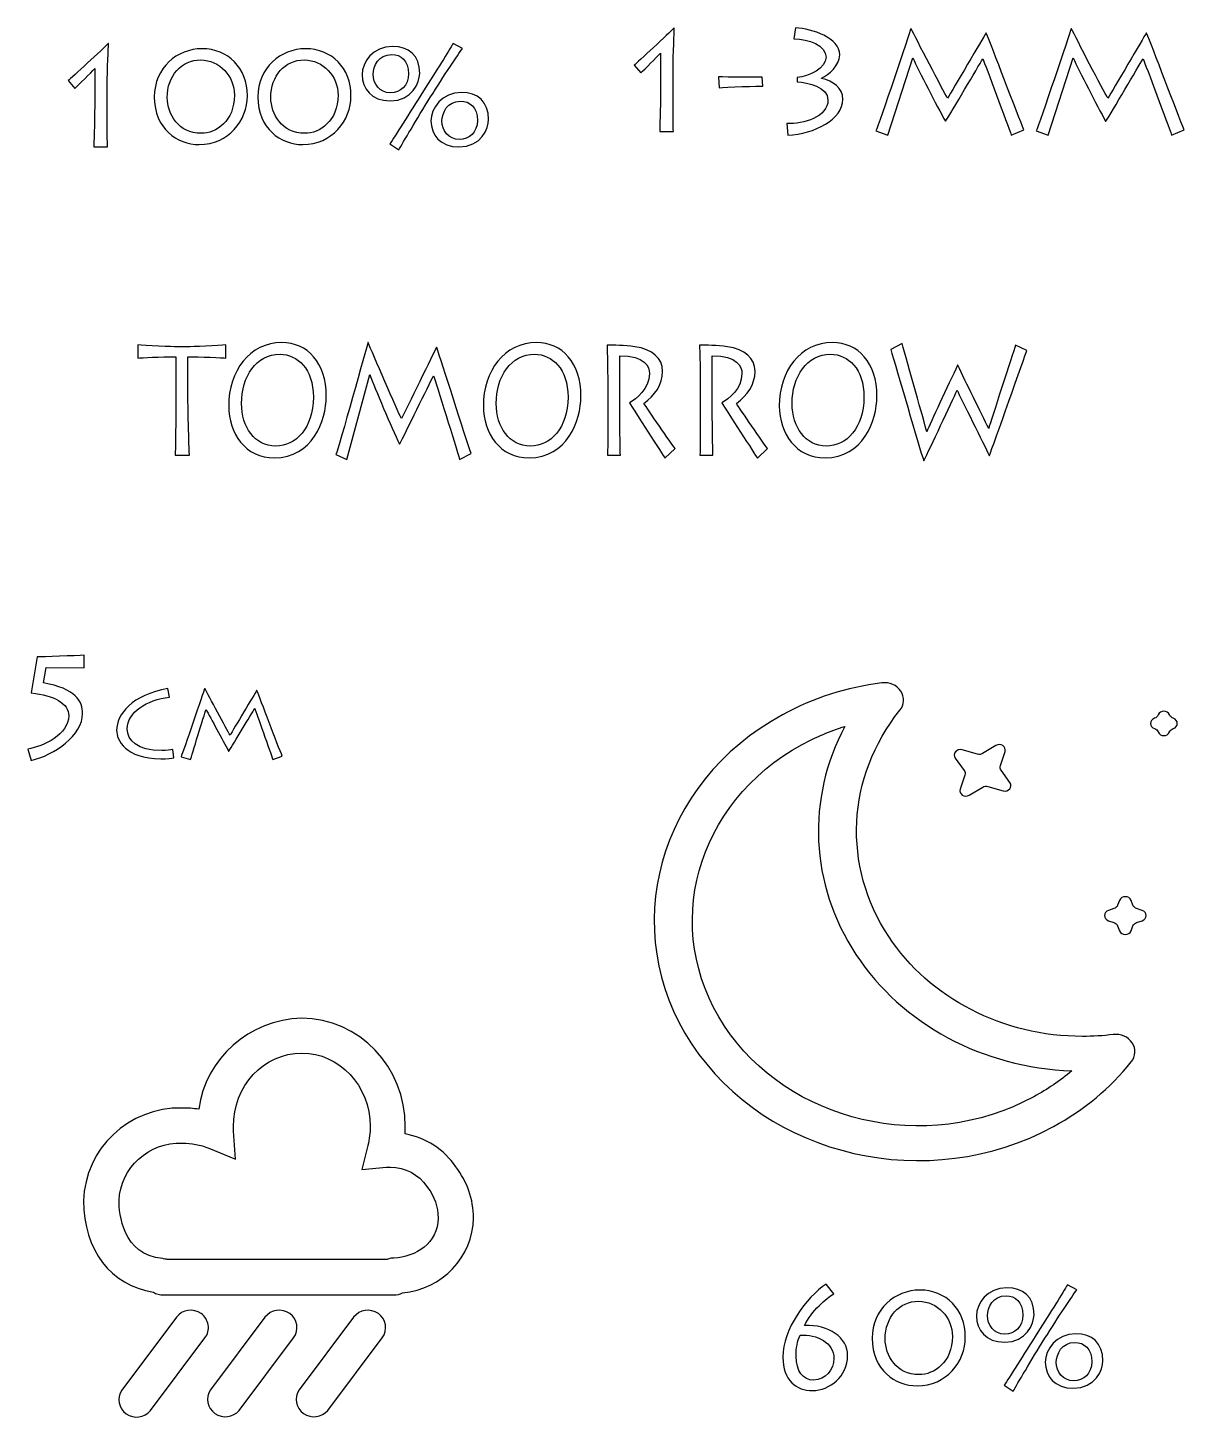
# Model space of a CAD drawing. Extents: x 40 to 368, y 40 to 392.
# Drawn here: x 243.1 to 365.6, y 244.2 to 391.7 of the extents above; entities that cross this region are included whole.
import ezdxf

# ---------------------------------------------------------------- set-up
doc = ezdxf.new("R2010")
doc.units = 0
doc.layers.add('Layer_1', color=7, linetype='CONTINUOUS')

msp = doc.modelspace()

# ---------------------------------------------------------------- linework, layer by layer
at = {"layer": 'Layer_1', "color": 7}
for points in [[(311.598636, 391.621466), (311.552055, 391.621466)], [(324.434023, 391.651905), (324.247697, 390.480014)], [(336.685445, 391.560589), (336.654383, 391.560589)], [(344.650886, 391.088789), (344.619823, 391.088789)], [(353.668284, 391.560589), (353.637247, 391.560589)], [(361.633725, 391.088789), (361.602688, 391.088789)], [(251.636042, 389.98304), (251.58946, 389.98304)], [(289.13563, 389.465583), (288.157418, 389.998259)], [(310.139065, 388.973297), (310.139065, 385.031483)], [(334.232143, 380.267823), (336.871771, 388.471058)], [(351.215008, 380.267823), (353.854611, 388.471058)], [(250.176488, 387.334872), (250.176488, 383.393058)], [(307.344173, 387.694871), (308.042896, 386.873026)], [(311.47441, 384.696657), (311.47441, 387.040439)], [(316.272788, 386.446883), (316.350433, 385.305431)], [(320.962004, 385.457625), (320.915422, 386.416445)], [(324.604805, 386.386006), (324.604805, 385.929425)], [(247.381597, 386.056445), (248.08032, 385.2346)], [(251.511826, 383.05823), (251.511826, 385.402014)], [(327.197852, 386.29469), (327.197852, 386.325129)], [(310.045902, 380.663526), (311.505473, 380.663526)], [(323.517912, 381.515811), (323.611075, 380.283042)], [(332.958923, 380.739623), (334.232143, 380.267823)], [(340.318804, 381.744101), (340.349867, 381.744101)], [(347.306033, 380.267823), (348.641378, 380.830939)], [(349.941762, 380.739623), (351.215008, 380.267823)], [(357.301643, 381.744101), (357.332706, 381.744101)], [(364.288872, 380.267823), (365.624218, 380.830939)], [(250.083325, 379.025101), (251.542879, 379.025101)], [(281.449678, 379.344707), (282.396828, 378.705494)], [(254.764434, 358.053338), (254.764434, 356.635978)], [(260.078892, 357.85324), (258.845938, 357.85324)], [(264.061192, 356.635978), (264.061192, 358.053338)], [(279.14783, 358.286785), (279.119486, 358.286785)], [(286.418008, 357.769866), (286.389667, 357.769866)], [(305.816889, 351.450109), (305.816889, 356.902775)], [(315.61542, 351.450109), (315.61542, 356.902775)], [(335.757222, 358.186736), (334.524265, 357.569768)], [(348.951243, 357.43637), (347.760807, 358.019988)], [(258.775078, 356.786052), (258.775078, 354.301503)], [(260.050548, 354.034706), (260.050548, 356.786052)], [(341.638552, 355.885611), (341.610211, 355.885611)], [(276.908672, 345.914068), (279.317893, 354.901797)], [(304.541418, 353.751234), (304.541418, 352.383899)], [(314.339949, 353.751234), (314.339949, 352.383899)], [(282.464052, 347.531526), (282.492396, 347.531526)], [(310.606988, 346.047467), (311.684051, 347.064631)], [(320.405518, 346.047467), (321.482582, 347.064631)], [(258.690047, 346.347614), (260.220611, 346.347614)], [(275.746577, 346.430988), (276.908672, 345.914068)], [(288.841402, 345.914068), (290.060182, 346.531037)], [(304.513077, 346.347614), (305.887747, 346.347614)], [(314.311608, 346.347614), (315.686278, 346.347614)], [(338.024722, 345.763995), (338.053063, 345.763995)], [(344.954772, 346.330939), (344.983113, 346.330939)], [(244.087664, 324.974024), (243.451059, 321.153964)], [(245.034831, 323.863009), (249.056368, 323.832572), (249.071887, 325.156657)], [(244.739815, 322.219318), (245.034831, 323.863009)], [(258.10312, 320.711279), (257.932996, 321.6165)], [(261.868819, 321.604589), (261.820212, 321.604589)], [(267.373539, 321.402106), (267.337084, 321.402106)], [(345.672173, 315.594773), (344.256137, 314.742984)], [(243.093933, 315.203192), (243.435533, 314.016082)], [(258.577037, 314.267534), (258.467671, 315.160844)], [(259.329113, 314.398553), (260.325552, 314.088872)], [(264.372069, 314.994093), (264.396373, 314.994093)], [(269.050474, 314.088872), (270.059065, 314.458107)], [(341.364807, 314.237055), (342.301002, 312.948687)], [(343.713449, 314.67126), (342.089516, 315.120798)], [(346.149295, 313.457782), (346.643488, 314.935403)], [(347.164321, 311.675654), (346.228127, 312.964022)], [(342.379834, 312.454927), (341.885749, 310.977306)], [(342.857065, 310.317936), (344.2731, 311.169725)], [(344.815788, 311.241449), (346.439831, 310.79191)], [(358.187714, 298.301777), (357.612515, 298.113315)], [(358.782595, 299.177903), (358.575458, 298.654562)], [(360.201675, 298.654562), (359.994537, 299.177903)], [(361.164618, 298.113315), (360.589418, 298.301777)], [(357.612515, 297.01064), (358.187714, 296.822178)], [(358.575458, 296.469393), (358.782595, 295.946052)], [(359.994537, 295.946052), (360.201675, 296.469393)], [(360.589418, 296.822178), (361.164618, 297.01064)], [(262.281089, 272.897142), (265.098074, 271.728259), (264.872715, 274.710291)], [(279.117272, 273.200867), (278.469365, 270.651414), (281.107942, 270.881509)], [(285.36159, 268.865876), (285.45549, 268.737023)], [(281.154892, 261.116274), (257.867811, 261.116274)], [(281.868528, 261.254331), (281.577439, 261.254331)], [(328.488486, 257.460763), (327.681071, 258.510899)], [(354.233512, 257.902125), (353.2553, 258.434801)], [(257.454654, 257.351918), (281.868528, 257.351918)], [(258.834976, 254.986541), (253.050766, 247.255346)], [(268.224928, 254.986541), (262.450108, 247.282958)], [(277.61488, 254.986541), (271.84006, 247.282958)], [(256.083721, 245.092453), (261.858541, 252.796036)], [(265.483062, 245.120064), (271.257883, 252.823647)], [(274.873014, 245.120064), (280.647834, 252.823647)], [(346.547561, 247.781249), (347.49472, 247.142036)]]:
    msp.add_lwpolyline(points, dxfattribs=at)
for points in [[(281.480741, 383.910515)], [(281.511779, 384.762801)], [(261.46523, 380.470938)], [(272.443429, 380.470938)], [(261.247851, 379.283828)], [(272.226048, 379.283828)], [(288.778496, 379.025101)], [(288.809559, 379.816507)], [(269.350628, 347.314753)], [(296.338109, 347.314753)], [(327.698947, 347.314753)], [(269.223081, 346.080816)], [(296.210563, 346.080816)], [(327.5714, 346.080816)], [(364.467612, 318.475719)], [(347.164321, 311.675654)], [(361.164618, 298.113315)], [(360.120342, 284.077992)], [(349.700093, 278.362499)], [(288.441494, 270.936732)], [(281.868528, 261.254331)], [(261.454773, 255.382304)], [(270.844725, 255.382304)], [(280.234676, 255.382304)], [(346.578616, 252.347057)], [(346.609671, 253.199343)], [(328.504012, 250.627269)], [(337.541314, 248.90748)], [(353.907441, 248.253049)], [(337.323933, 247.72037)], [(353.876389, 247.461643)]]:
    msp.add_lwpolyline(points, close=True, dxfattribs=at)
for points in [[(311.552055, 391.621466), (311.101758, 391.119227), (307.639207, 387.9536), (307.344173, 387.694871)], [(311.47441, 387.040439), (311.47441, 389.095052), (311.598636, 391.119227), (311.598636, 391.621466)], [(329.123239, 388.775446), (329.123239, 390.58655), (326.235159, 391.560589), (324.434023, 391.651905)], [(336.654383, 391.560589), (336.576764, 391.195324), (333.253931, 381.378836), (332.958923, 380.739623)], [(340.551712, 384.209637), (340.085897, 384.970605), (337.166779, 390.601769), (336.685445, 391.560589)], [(344.619823, 391.088789), (344.324815, 390.616988), (341.095171, 385.061922), (340.551712, 384.209637)], [(348.641378, 380.830939), (347.973693, 382.428972), (345.194346, 389.840801), (344.650886, 391.088789)], [(353.637247, 391.560589), (353.559603, 391.195324), (350.236796, 381.378836), (349.941762, 380.739623)], [(357.534551, 384.209637), (357.068736, 384.970605), (354.149644, 390.601769), (353.668284, 391.560589)], [(361.602688, 391.088789), (361.307654, 390.616988), (358.078011, 385.061922), (357.534551, 384.209637)], [(365.624218, 380.830939), (364.956557, 382.428972), (362.177185, 389.840801), (361.633725, 391.088789)], [(251.58946, 389.98304), (251.139174, 389.480801), (247.676612, 386.315175), (247.381597, 386.056445)], [(251.511826, 385.402014), (251.511826, 387.456627), (251.636042, 389.480801), (251.636042, 389.98304)], [(261.542866, 389.435143), (258.918775, 389.435143), (256.496535, 387.410969), (256.496535, 384.336657)], [(266.35629, 384.458412), (266.35629, 387.410969), (264.306703, 389.435143), (261.542866, 389.435143)], [(272.521066, 389.435143), (269.896972, 389.435143), (267.474732, 387.410969), (267.474732, 384.336657)], [(277.334489, 384.458412), (277.334489, 387.410969), (275.284902, 389.435143), (272.521066, 389.435143)], [(281.744686, 389.678652), (279.648518, 389.678652), (278.515037, 388.004524), (278.515037, 386.68044)], [(284.617222, 386.817414), (284.617222, 388.735054), (283.452684, 389.678652), (281.744686, 389.678652)], [(288.157418, 389.998259), (287.707121, 389.191634), (286.371801, 387.106581), (285.005393, 384.960651)], [(285.766241, 384.321438), (287.179206, 386.573903), (288.669815, 388.780712), (289.13563, 389.465583)], [(324.247697, 390.480014), (325.846988, 390.464796), (327.679186, 389.795143), (327.679186, 388.531936)], [(257.862926, 384.260562), (257.862926, 386.573903), (259.369061, 388.248033), (261.403122, 388.248033)], [(261.403122, 388.248033), (263.421654, 388.248033), (264.989899, 386.513026), (264.989899, 384.519289)], [(268.841125, 384.260562), (268.841125, 386.573903), (270.347261, 388.248033), (272.381321, 388.248033)], [(272.381321, 388.248033), (274.399853, 388.248033), (275.968099, 386.513026), (275.968099, 384.519289)], [(279.67958, 386.726098), (279.67958, 387.593602), (280.254077, 388.82637), (281.651523, 388.82637)], [(281.651523, 388.82637), (282.614216, 388.82637), (283.437165, 388.187157), (283.437165, 386.786975)], [(308.042896, 386.873026), (308.493193, 387.329606), (309.688794, 388.455839), (310.139065, 388.973297)], [(327.679186, 388.531936), (327.679186, 387.344826), (325.862507, 386.507761), (324.604805, 386.386006)], [(327.197852, 386.325129), (327.989738, 386.659954), (329.123239, 387.694871), (329.123239, 388.775446)], [(336.871771, 388.471058), (337.49285, 387.086097), (339.418237, 383.387792), (340.318804, 381.744101)], [(340.349867, 381.744101), (340.986464, 382.733359), (343.734774, 387.497019), (344.293753, 388.349304)], [(344.293753, 388.349304), (344.542204, 387.786187), (346.917862, 381.409275), (347.306033, 380.267823)], [(353.854611, 388.471058), (354.475714, 387.086097), (356.401076, 383.387792), (357.301643, 381.744101)], [(357.332706, 381.744101), (357.969329, 382.733359), (360.717639, 387.497019), (361.276617, 388.349304)], [(361.276617, 388.349304), (361.525043, 387.786187), (363.900701, 381.409275), (364.288872, 380.267823)], [(248.08032, 385.2346), (248.530609, 385.691181), (249.726199, 386.817414), (250.176488, 387.334872)], [(278.515037, 386.68044), (278.515037, 385.219381), (279.493254, 383.910515), (281.480741, 383.910515)], [(281.511779, 384.762801), (280.393822, 384.762801), (279.67958, 385.72162), (279.67958, 386.726098)], [(281.480741, 383.910515), (283.825336, 383.910515), (284.617222, 385.858594), (284.617222, 386.817414)], [(283.437165, 386.786975), (283.437165, 385.523767), (282.567635, 384.762801), (281.511779, 384.762801)], [(320.915422, 386.416445), (320.635933, 386.401226), (317.064674, 386.431663), (316.272788, 386.446883)], [(285.005393, 384.960651), (283.483747, 382.571213), (281.993138, 380.105674), (281.449678, 379.344707)], [(310.139065, 385.031483), (310.139065, 382.976869), (310.045902, 381.05923), (310.045902, 380.663526)], [(316.350433, 385.305431), (316.940448, 385.351089), (320.713552, 385.503283), (320.962004, 385.457625)], [(324.604805, 385.929425), (325.769344, 385.883767), (327.881056, 385.366309), (327.881056, 383.996566)], [(329.464828, 384.072663), (329.464828, 385.290212), (328.408972, 385.990303), (327.197852, 386.29469)], [(256.496535, 384.336657), (256.496535, 380.957959), (258.903246, 379.283828), (261.247851, 379.283828)], [(261.46523, 380.470938), (259.074045, 380.470938), (257.862926, 382.479896), (257.862926, 384.260562)], [(261.247851, 379.283828), (264.368813, 379.283828), (266.35629, 381.810244), (266.35629, 384.458412)], [(264.989899, 384.519289), (264.989899, 381.764586), (263.033475, 380.470938), (261.46523, 380.470938)], [(267.474732, 384.336657), (267.474732, 380.957959), (269.881445, 379.283828), (272.226048, 379.283828)], [(272.443429, 380.470938), (270.052245, 380.470938), (268.841125, 382.479896), (268.841125, 384.260562)], [(272.226048, 379.283828), (275.34701, 379.283828), (277.334489, 381.810244), (277.334489, 384.458412)], [(275.968099, 384.519289), (275.968099, 381.764586), (274.011675, 380.470938), (272.443429, 380.470938)], [(282.396828, 378.705494), (282.862643, 379.512119), (284.275633, 381.947218), (285.766241, 384.321438)], [(289.042467, 384.793238), (286.946298, 384.793238), (285.812823, 383.11911), (285.812823, 381.795023)], [(286.977361, 381.779804), (286.977361, 382.647308), (287.551858, 383.880076), (288.949304, 383.880076)], [(288.949304, 383.880076), (289.911997, 383.880076), (290.73492, 383.240863), (290.73492, 381.825462)], [(291.915003, 381.931997), (291.915003, 383.849639), (290.750464, 384.793238), (289.042467, 384.793238)], [(311.505473, 380.663526), (311.458892, 381.135326), (311.47441, 382.505069), (311.47441, 384.696657)], [(327.881056, 383.996566), (327.881056, 382.23112), (325.28801, 381.394056), (323.517912, 381.515811)], [(323.611075, 380.283042), (326.452548, 380.359139), (329.464828, 382.00283), (329.464828, 384.072663)], [(250.176488, 383.393058), (250.176488, 381.338442), (250.083325, 379.420802), (250.083325, 379.025101)], [(251.542879, 379.025101), (251.496297, 379.4969), (251.511826, 380.866643), (251.511826, 383.05823)], [(288.778496, 379.025101), (291.123117, 379.025101), (291.915003, 380.973177), (291.915003, 381.931997)], [(285.812823, 381.795023), (285.812823, 380.333964), (286.791035, 379.025101), (288.778496, 379.025101)], [(288.809559, 379.816507), (287.691603, 379.816507), (286.977361, 380.775326), (286.977361, 381.779804)], [(290.73492, 381.825462), (290.73492, 380.562254), (289.865416, 379.816507), (288.809559, 379.816507)], [(258.845938, 357.85324), (258.690047, 357.85324), (255.33131, 357.919939), (254.764434, 358.053338)], [(264.061192, 358.053338), (263.437629, 357.919939), (260.348158, 357.85324), (260.078892, 357.85324)], [(270.016707, 358.286785), (266.601282, 358.286785), (264.376296, 355.285317), (264.376296, 351.583507)], [(265.736797, 351.83363), (265.736797, 354.685024), (267.281533, 357.052848), (269.818301, 357.052848)], [(269.818301, 357.052848), (271.674818, 357.052848), (273.3471, 355.50209), (273.3471, 352.517297)], [(274.721773, 352.600672), (274.721773, 356.202433), (272.695194, 358.286785), (270.016707, 358.286785)], [(279.119486, 358.286785), (279.048627, 357.88659), (276.015843, 347.13133), (275.746577, 346.430988)], [(282.67663, 350.232847), (282.251474, 351.066588), (279.587159, 357.236272), (279.14783, 358.286785)], [(286.389667, 357.769866), (286.120398, 357.252946), (283.172646, 351.166637), (282.67663, 350.232847)], [(290.060182, 346.531037), (289.450792, 348.281893), (286.914026, 356.402531), (286.418008, 357.769866)], [(297.004187, 358.286785), (293.588762, 358.286785), (291.363776, 355.285317), (291.363776, 351.583507)], [(292.724279, 351.83363), (292.724279, 354.685024), (294.269013, 357.052848), (296.805782, 357.052848)], [(296.805782, 357.052848), (298.6623, 357.052848), (300.33458, 355.50209), (300.33458, 352.517297)], [(301.709254, 352.600672), (301.709254, 356.202433), (299.682676, 358.286785), (297.004187, 358.286785)], [(307.418311, 357.85324), (306.327077, 358.003313), (305.136637, 358.019988), (304.470559, 358.019988)], [(304.470559, 358.019988), (304.513077, 357.703167), (304.541418, 354.251479), (304.541418, 353.751234)], [(305.816889, 356.902775), (308.495375, 356.869425), (308.963048, 355.752213), (308.963048, 355.001846)], [(310.351892, 355.235293), (310.351892, 356.652653), (309.289002, 357.586443), (307.418311, 357.85324)], [(317.216842, 357.85324), (316.125608, 358.003313), (314.935168, 358.019988), (314.26909, 358.019988)], [(314.26909, 358.019988), (314.311608, 357.703167), (314.339949, 354.251479), (314.339949, 353.751234)], [(315.61542, 356.902775), (318.293906, 356.869425), (318.761579, 355.752213), (318.761579, 355.001846)], [(320.150423, 355.235293), (320.150423, 356.652653), (319.087533, 357.586443), (317.216842, 357.85324)], [(328.365025, 358.286785), (324.949599, 358.286785), (322.724614, 355.285317), (322.724614, 351.583507)], [(324.085114, 351.83363), (324.085114, 354.685024), (325.629851, 357.052848), (328.166617, 357.052848)], [(328.166617, 357.052848), (330.023135, 357.052848), (331.695418, 355.50209), (331.695418, 352.517297)], [(333.070091, 352.600672), (333.070091, 356.202433), (331.04351, 358.286785), (328.365025, 358.286785)], [(334.524265, 357.569768), (335.105314, 355.668838), (337.585396, 347.097981), (338.024722, 345.763995)], [(338.350676, 348.848837), (338.123924, 349.749277), (336.224892, 356.269132), (335.757222, 358.186736)], [(347.760807, 358.019988), (347.477367, 357.086198), (345.139006, 350.016074), (344.912257, 349.199008)], [(344.983113, 346.330939), (345.365754, 347.281404), (348.79535, 357.002824), (348.951243, 357.43637)], [(254.764434, 356.635978), (255.132903, 356.702677), (257.145311, 356.786052), (258.775078, 356.786052)], [(260.050548, 356.786052), (261.240987, 356.786052), (263.862786, 356.702677), (264.061192, 356.635978)], [(341.610211, 355.885611), (340.632349, 353.784584), (338.704974, 349.765952), (338.350676, 348.848837)], [(344.912257, 349.199008), (344.132804, 350.783116), (342.474694, 354.134755), (341.638552, 355.885611)], [(258.775078, 354.301503), (258.775078, 351.650207), (258.760908, 346.781159), (258.690047, 346.347614)], [(260.220611, 346.347614), (260.192267, 346.68111), (260.050548, 350.649718), (260.050548, 354.034706)], [(279.317893, 354.901797), (279.884768, 353.384388), (281.642082, 349.332406), (282.464052, 347.531526)], [(282.492396, 347.531526), (283.073443, 348.615389), (285.581867, 353.834608), (286.092055, 354.768398)], [(286.092055, 354.768398), (286.318806, 354.15143), (288.487104, 347.16468), (288.841402, 345.914068)], [(308.963048, 355.001846), (308.963048, 353.367713), (307.54586, 352.350549), (306.837265, 351.900329)], [(308.382002, 351.850305), (309.544094, 352.717395), (310.351892, 353.817934), (310.351892, 355.235293)], [(318.761579, 355.001846), (318.761579, 353.367713), (317.344391, 352.350549), (316.635796, 351.900329)], [(318.180533, 351.850305), (319.342625, 352.717395), (320.150423, 353.817934), (320.150423, 355.235293)], [(269.223081, 346.080816), (273.247897, 346.080816), (274.721773, 349.999399), (274.721773, 352.600672)], [(273.3471, 352.517297), (273.3471, 349.232358), (271.476411, 347.314753), (269.350628, 347.314753)], [(296.210563, 346.080816), (300.235378, 346.080816), (301.709254, 349.999399), (301.709254, 352.600672)], [(300.33458, 352.517297), (300.33458, 349.232358), (298.463892, 347.314753), (296.338109, 347.314753)], [(327.5714, 346.080816), (331.596216, 346.080816), (333.070091, 349.999399), (333.070091, 352.600672)], [(331.695418, 352.517297), (331.695418, 349.232358), (329.82473, 347.314753), (327.698947, 347.314753)], [(338.053063, 345.763995), (338.634112, 346.997931), (341.000815, 352.000378), (341.567691, 353.234315)], [(341.567691, 353.234315), (341.936162, 352.400574), (344.444584, 347.498176), (344.954772, 346.330939)], [(264.376296, 351.583507), (264.376296, 348.648739), (266.13361, 346.080816), (269.223081, 346.080816)], [(269.350628, 347.314753), (267.125642, 347.314753), (265.736797, 349.349081), (265.736797, 351.83363)], [(291.363776, 351.583507), (291.363776, 348.648739), (293.121091, 346.080816), (296.210563, 346.080816)], [(296.338109, 347.314753), (294.113123, 347.314753), (292.724279, 349.349081), (292.724279, 351.83363)], [(304.541418, 352.383899), (304.541418, 352.033728), (304.569759, 346.747809), (304.513077, 346.347614)], [(305.887747, 346.347614), (305.859406, 346.597736), (305.816889, 350.816466), (305.816889, 351.450109)], [(306.837265, 351.900329), (307.262421, 351.199986), (310.451097, 346.280914), (310.606988, 346.047467)], [(311.684051, 347.064631), (311.287236, 347.564875), (308.736297, 351.283361), (308.382002, 351.850305)], [(314.339949, 352.383899), (314.339949, 352.033728), (314.36829, 346.747809), (314.311608, 346.347614)], [(315.686278, 346.347614), (315.657937, 346.597736), (315.61542, 350.816466), (315.61542, 351.450109)], [(316.635796, 351.900329), (317.060952, 351.199986), (320.249628, 346.280914), (320.405518, 346.047467)], [(321.482582, 347.064631), (321.085767, 347.564875), (318.534827, 351.283361), (318.180533, 351.850305)], [(322.724614, 351.583507), (322.724614, 348.648739), (324.481929, 346.080816), (327.5714, 346.080816)], [(327.698947, 347.314753), (325.473961, 347.314753), (324.085114, 349.349081), (324.085114, 351.83363)], [(249.071887, 325.156657), (248.264472, 325.095778), (244.553479, 324.989243), (244.087664, 324.974024)], [(248.901097, 318.977595), (248.901097, 320.225584), (248.155793, 321.656203), (244.739815, 322.219318)], [(257.932996, 321.6165), (254.153817, 320.961406), (252.501186, 318.900837), (252.501186, 317.185681)], [(261.820212, 321.604589), (261.759453, 321.354462), (259.511388, 314.827342), (259.329113, 314.398553)], [(264.51789, 316.685427), (264.189794, 317.269057), (262.196915, 320.961406), (261.868819, 321.604589)], [(333.586019, 322.225964), (329.856463, 321.757727), (326.315451, 320.621712), (323.061278, 318.849279)], [(335.597587, 321.348255), (335.181138, 321.981408), (334.389015, 322.326972), (333.586019, 322.225964)], [(243.451059, 321.153964), (245.904354, 320.925674), (247.426015, 320.05817), (247.426015, 318.734086)], [(253.631294, 317.352432), (253.631294, 319.115231), (255.697083, 320.42542), (258.10312, 320.711279)], [(267.337084, 321.402106), (267.142657, 321.092425), (264.870289, 317.257146), (264.51789, 316.685427)], [(270.059065, 314.458107), (269.609452, 315.530079), (267.701635, 320.58026), (267.373539, 321.402106)], [(335.497661, 319.320385), (335.974784, 319.916933), (336.014145, 320.715201), (335.597587, 321.348255)], [(247.426015, 318.734086), (247.426015, 316.755567), (244.786397, 315.50758), (243.093933, 315.203192)], [(243.435533, 314.016082), (245.904354, 314.533542), (248.901097, 316.69469), (248.901097, 318.977595)], [(260.325552, 314.088872), (260.434918, 314.481929), (261.783757, 318.781729), (261.978184, 319.413001)], [(261.978184, 319.413001), (262.464252, 318.49587), (263.752332, 316.12562), (264.372069, 314.994093)], [(264.396373, 314.994093), (264.870289, 315.732563), (266.790258, 318.936569), (267.142657, 319.496377)], [(267.142657, 319.496377), (267.288477, 319.103321), (268.795288, 314.851163), (269.050474, 314.088872)], [(323.061278, 318.849279), (309.836033, 311.645975), (305.517686, 295.99621), (313.434891, 283.963431)], [(334.313663, 295.335356), (329.378471, 302.836044), (329.843198, 312.250735), (335.497661, 319.320385)], [(362.867927, 318.828504), (362.802904, 318.66428), (362.660681, 318.53478), (362.480183, 318.475719)], [(364.079869, 318.828504), (363.87545, 319.345216), (363.072454, 319.345216), (362.867927, 318.828504)], [(364.467612, 318.475719), (364.286898, 318.534879), (364.144783, 318.66428), (364.079869, 318.828504)], [(252.501186, 317.185681), (252.501186, 316.208995), (253.424715, 314.184158), (257.191743, 314.184158)], [(257.301108, 315.041736), (254.664189, 315.041736), (253.631294, 316.161352), (253.631294, 317.352432)], [(325.138847, 315.691823), (326.587393, 316.48089), (328.101941, 317.122453), (329.67042, 317.612751)], [(329.67042, 317.612751), (325.595418, 309.980683), (325.935863, 300.903641), (330.84311, 293.445295)], [(362.480183, 318.475719), (361.912377, 318.28973), (361.912377, 317.559131), (362.480183, 317.373043)], [(362.480183, 317.373043), (362.660681, 317.313883), (362.803013, 317.184482), (362.867927, 317.020258)], [(364.079869, 317.020258), (364.144892, 317.184482), (364.287115, 317.313982), (364.467612, 317.373043)], [(364.467612, 317.373043), (365.035418, 317.559032), (365.035418, 318.289631), (364.467612, 318.475719)], [(316.905336, 285.85369), (310.133745, 296.145396), (313.827201, 309.53065), (325.138847, 315.691823)], [(346.643488, 314.935403), (346.819201, 315.460722), (346.1755, 315.897598), (345.672173, 315.594773)], [(362.867927, 317.020258), (363.072345, 316.503644), (363.875342, 316.503644), (364.079869, 317.020258)], [(257.191743, 314.184158), (257.860086, 314.184158), (258.370458, 314.231802), (258.577037, 314.267534)], [(258.467671, 315.160844), (258.212485, 315.10129), (257.750721, 315.041736), (257.301108, 315.041736)], [(342.089516, 315.120798), (341.512141, 315.28067), (341.031974, 314.695003), (341.364807, 314.237055)], [(344.256137, 314.742984), (344.096082, 314.646725), (343.8971, 314.620311), (343.713449, 314.67126)], [(342.301002, 312.948687), (342.4068, 312.803062), (342.435831, 312.62202), (342.379834, 312.454927)], [(346.228127, 312.964022), (346.122329, 313.109647), (346.093297, 313.290689), (346.149295, 313.457782)], [(344.2731, 311.169725), (344.433155, 311.265984), (344.632138, 311.292398), (344.815788, 311.241449)], [(346.439831, 310.79191), (347.016988, 310.632138), (347.497263, 311.217805), (347.164321, 311.675654)], [(341.885749, 310.977306), (341.709927, 310.451986), (342.353629, 310.01521), (342.857065, 310.317936)], [(359.994537, 299.177903), (359.79001, 299.694516), (358.987014, 299.694516), (358.782595, 299.177903)], [(357.612515, 298.113315), (357.044709, 297.927327), (357.044709, 297.196727), (357.612515, 297.01064)], [(358.575458, 298.654562), (358.510435, 298.490338), (358.368212, 298.360839), (358.187714, 298.301777)], [(360.589418, 298.301777), (360.40892, 298.360938), (360.266588, 298.490338), (360.201675, 298.654562)], [(361.164618, 297.01064), (361.732424, 297.196529), (361.732424, 297.927228), (361.164618, 298.113315)], [(358.187714, 296.822178), (358.368212, 296.763017), (358.510544, 296.633617), (358.575458, 296.469393)], [(360.201675, 296.469393), (360.266697, 296.633617), (360.40892, 296.763116), (360.589418, 296.822178)], [(354.851991, 284.7523), (346.478648, 284.7523), (338.608742, 288.807547), (334.313663, 295.335356)], [(358.782595, 295.946052), (358.987014, 295.429439), (359.79001, 295.429439), (359.994537, 295.946052)], [(330.84311, 293.445295), (335.722848, 286.028499), (344.324313, 281.445163), (353.706593, 281.093763)], [(272.112368, 286.675235), (266.546281, 286.541619), (261.914214, 282.44328), (261.210634, 277.029649)], [(283.089222, 275.198093), (283.126781, 281.530309), (278.187667, 286.675235), (272.112368, 286.675235)], [(349.700093, 278.362499), (338.222521, 272.110903), (323.573956, 275.718194), (316.905336, 285.85369)], [(358.108556, 284.955601), (357.034379, 284.820661), (355.938673, 284.7523), (354.851991, 284.7523)], [(360.120342, 284.077992), (359.703567, 284.710947), (358.91177, 285.056312), (358.108556, 284.955601)], [(313.434891, 283.963431), (321.376236, 271.89385), (338.554592, 268.002728), (351.777771, 275.204944)], [(360.020307, 282.05022), (360.497429, 282.646769), (360.536791, 283.445037), (360.120342, 284.077992)], [(264.872715, 275.207296), (264.853935, 279.477861), (268.112249, 282.993714), (272.112368, 282.993714)], [(272.112368, 282.993714), (276.112488, 282.993714), (279.370801, 279.514676), (279.370801, 275.244112)], [(351.777771, 275.204944), (355.031836, 276.977278), (357.804973, 279.280373), (360.020307, 282.05022)], [(353.706593, 281.093763), (352.489323, 280.065582), (351.150814, 279.152654), (349.700093, 278.362499)], [(259.435933, 277.167706), (253.796145, 277.260302), (249.137082, 272.874462), (249.003697, 267.347248)], [(261.210634, 277.029649), (260.623862, 277.122731), (260.03034, 277.168902), (259.435933, 277.167706)], [(264.872715, 274.710291), (264.872715, 274.875959), (264.872715, 275.041628), (264.872715, 275.207296)], [(279.370801, 275.244112), (279.371844, 274.555431), (279.286698, 273.869226), (279.117272, 273.200867)], [(283.089222, 274.424973), (283.089222, 274.68268), (283.089222, 274.940386), (283.089222, 275.198093)], [(288.441494, 270.936732), (287.213107, 272.762092), (285.281713, 274.020841), (283.089222, 274.424973)], [(252.759678, 267.347248), (252.902209, 270.842345), (255.897543, 273.568589), (259.464103, 273.44937)], [(259.464103, 273.44937), (260.431809, 273.456701), (261.390698, 273.268725), (262.281089, 272.897142)], [(281.107942, 270.881509), (281.248699, 270.888589), (281.389733, 270.888589), (281.53049, 270.881509)], [(281.53049, 270.881509), (283.074722, 270.894273), (284.519015, 270.134396), (285.36159, 268.865876)], [(290.319484, 265.506488), (290.313422, 267.468716), (289.654027, 269.375369), (288.441494, 270.936732)], [(285.45549, 268.737023), (286.181987, 267.811395), (286.571988, 266.674305), (286.563504, 265.506488)], [(249.003697, 267.347248), (249.003697, 262.110285), (251.877022, 258.37354), (256.393589, 257.64644)], [(257.398314, 261.208312), (253.097716, 261.56726), (252.759678, 266.021901), (252.759678, 267.347248)], [(286.563504, 265.506488), (286.563504, 262.855793), (284.178456, 261.355573), (281.868528, 261.254331)], [(282.807523, 257.591217), (287.006417, 257.96197), (290.245359, 261.374807), (290.319484, 265.506488)], [(257.867811, 261.116274), (257.820862, 261.116274), (257.398314, 261.208312), (257.398314, 261.208312)], [(281.577439, 261.254331), (281.431502, 261.224904), (281.289655, 261.178559), (281.154892, 261.116274)], [(327.681071, 258.510899), (325.569376, 257.04984), (323.100555, 253.762458), (323.100555, 250.749025)], [(346.842579, 258.115194), (344.746407, 258.115194), (343.612925, 256.441066), (343.612925, 255.116982)], [(349.715104, 255.253956), (349.715104, 257.171596), (348.550566, 258.115194), (346.842579, 258.115194)], [(353.2553, 258.434801), (352.805014, 257.628176), (351.469676, 255.543123), (350.103285, 253.397193)], [(256.393589, 257.64644), (256.709237, 257.446397), (257.078865, 257.343799), (257.454654, 257.351918)], [(281.868528, 257.351918), (282.197508, 257.349691), (282.521312, 257.432211), (282.807523, 257.591217)], [(325.398576, 254.127723), (326.15941, 255.680097), (327.6966, 257.004182), (328.488486, 257.460763)], [(337.618951, 257.871685), (334.994856, 257.871685), (332.572617, 255.847511), (332.572617, 252.773199)], [(333.93901, 252.697104), (333.93901, 255.010445), (335.445145, 256.684575), (337.479206, 256.684575)], [(337.479206, 256.684575), (339.497738, 256.684575), (341.065983, 254.949568), (341.065983, 252.955831)], [(342.432374, 252.894954), (342.432374, 255.847511), (340.382787, 257.871685), (337.618951, 257.871685)], [(344.777463, 255.16264), (344.777463, 256.030144), (345.351967, 257.262912), (346.749416, 257.262912)], [(346.749416, 257.262912), (347.712099, 257.262912), (348.53504, 256.623699), (348.53504, 255.223517)], [(350.864116, 252.75798), (352.277088, 255.010445), (353.767697, 257.217254), (354.233512, 257.902125)], [(261.454773, 255.382304), (260.619324, 255.980047), (259.448041, 255.803105), (258.834976, 254.986541)], [(262.207041, 254.171723), (262.131201, 254.657498), (261.860339, 255.093381), (261.454773, 255.382304)], [(270.844725, 255.382304), (270.009276, 255.980047), (268.837993, 255.803105), (268.224928, 254.986541)], [(271.257883, 252.823647), (271.859347, 253.643268), (271.675019, 254.7848), (270.844725, 255.382304)], [(280.234676, 255.382304), (279.399228, 255.980047), (278.227944, 255.803105), (277.61488, 254.986541)], [(280.647834, 252.823647), (281.249299, 253.643268), (281.06497, 254.7848), (280.234676, 255.382304)], [(343.612925, 255.116982), (343.612925, 253.655923), (344.591137, 252.347057), (346.578616, 252.347057)], [(346.609671, 253.199343), (345.491712, 253.199343), (344.777463, 254.158162), (344.777463, 255.16264)], [(346.578616, 252.347057), (348.923218, 252.347057), (349.715104, 254.295136), (349.715104, 255.253956)], [(348.53504, 255.223517), (348.53504, 253.960309), (347.665517, 253.199343), (346.609671, 253.199343)], [(261.858541, 252.796036), (262.157399, 253.190616), (262.28288, 253.685947), (262.207041, 254.171723)], [(329.963566, 250.931657), (329.963566, 252.849296), (327.991615, 254.219039), (325.398576, 254.127723)], [(324.498001, 250.840341), (324.498001, 251.799161), (324.637746, 252.438374), (324.917235, 253.077587)], [(324.917235, 253.077587), (326.733914, 253.199343), (328.504012, 252.316618), (328.504012, 250.627269)], [(332.572617, 252.773199), (332.572617, 249.394501), (334.97933, 247.72037), (337.323933, 247.72037)], [(337.541314, 248.90748), (335.15013, 248.90748), (333.93901, 250.916438), (333.93901, 252.697104)], [(337.323933, 247.72037), (340.444895, 247.72037), (342.432374, 250.246786), (342.432374, 252.894954)], [(341.065983, 252.955831), (341.065983, 250.201128), (339.109559, 248.90748), (337.541314, 248.90748)], [(350.103285, 253.397193), (348.581621, 251.007755), (347.091013, 248.542216), (346.547561, 247.781249)], [(347.49472, 247.142036), (347.960535, 247.948661), (349.373507, 250.38376), (350.864116, 252.75798)], [(354.140349, 253.22978), (352.04418, 253.22978), (350.910698, 251.555652), (350.910698, 250.231565)], [(352.075236, 250.216346), (352.075236, 251.08385), (352.64974, 252.316618), (354.047186, 252.316618)], [(354.047186, 252.316618), (355.009872, 252.316618), (355.832813, 251.677405), (355.832813, 250.262004)], [(357.012877, 250.368539), (357.012877, 252.286181), (355.848339, 253.22978), (354.140349, 253.22978)], [(323.100555, 250.749025), (323.100555, 249.531475), (323.426626, 248.694411), (324.047712, 248.055198)], [(326.345736, 248.329146), (325.274361, 248.329146), (324.498001, 249.287966), (324.498001, 250.840341)], [(326.237044, 247.218131), (328.069252, 247.218131), (329.963566, 248.740069), (329.963566, 250.931657)], [(328.504012, 250.627269), (328.504012, 249.409719), (327.634489, 248.329146), (326.345736, 248.329146)], [(350.910698, 250.231565), (350.910698, 248.770506), (351.88891, 247.461643), (353.876389, 247.461643)], [(353.907441, 248.253049), (352.789485, 248.253049), (352.075236, 249.211868), (352.075236, 250.216346)], [(353.876389, 247.461643), (356.220991, 247.461643), (357.012877, 249.409719), (357.012877, 250.368539)], [(355.832813, 250.262004), (355.832813, 248.998796), (354.96329, 248.253049), (353.907441, 248.253049)], [(324.047712, 248.055198), (324.637746, 247.461643), (325.351995, 247.218131), (326.237044, 247.218131)], [(253.050766, 247.255346), (252.506692, 246.434514), (252.713176, 245.339879), (253.520716, 244.763997)], [(262.450108, 247.282958), (261.906034, 246.462126), (262.112518, 245.36749), (262.920058, 244.791608)], [(271.84006, 247.282958), (271.295985, 246.462126), (271.50247, 245.36749), (272.31001, 244.791608)], [(253.520716, 244.763997), (254.328256, 244.188115), (255.454375, 244.33243), (256.083721, 245.092453)], [(262.920058, 244.791608), (263.727598, 244.215726), (264.853717, 244.360042), (265.483062, 245.120064)], [(272.31001, 244.791608), (273.117549, 244.215726), (274.243669, 244.360042), (274.873014, 245.120064)]]:
    msp.add_open_spline(points, degree=3, dxfattribs=at)

doc.saveas('drawing.dxf')
